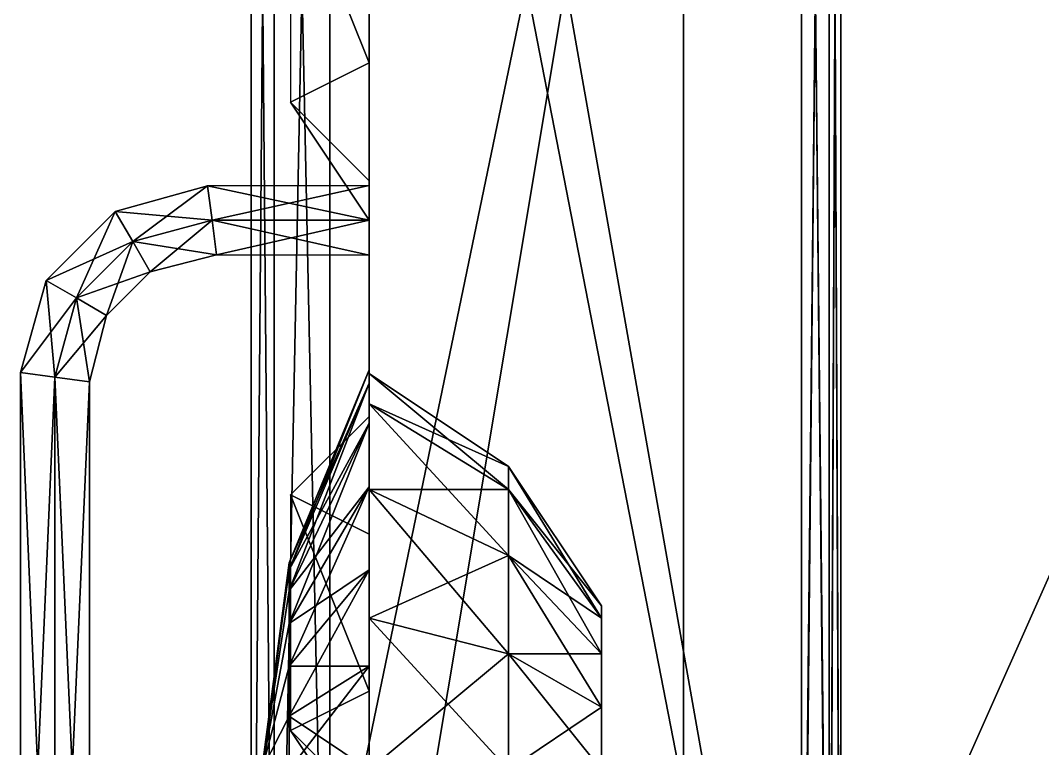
# Model space of a CAD drawing. Extents: x -226 to 261, y -163 to 113.
# Drawn here: x -226.09 to -193.58, y -49.32 to -26.15 of the extents above; entities that cross this region are included whole.
import ezdxf

# ---------------------------------------------------------------- set-up
doc = ezdxf.new("R2010")
doc.units = 0
doc.header["$MEASUREMENT"] = 0
doc.layers.get('0').update_dxf_attribs({"linetype": 'CONTINUOUS'})

msp = doc.modelspace()

# ---------------------------------------------------------------- linework, layer by layer
for points in [[(-218.75, 20.0072, -89.9973), (-218.75, -70.0072, -89.9973), (-201.25, -69.9995, -89.9995)], [(-201.25, 19.9995, -89.9995), (-218.75, 20.0072, -89.9973), (-201.25, -69.9995, -89.9995)], [(-218.75, 20.0072, -89.9973), (-218.017, 19.927, -91.7709), (-218.75, -70.0072, -89.9973)], [(-218.017, 19.927, -91.7709), (-218.017, -69.927, -91.7709), (-218.75, -70.0072, -89.9973)], [(-216.25, 20, -92.5), (-216.25, -70, -92.5), (-218.017, -69.927, -91.7709)], [(-218.017, 19.927, -91.7709), (-216.25, 20, -92.5), (-218.017, -69.927, -91.7709)], [(-201.25, 20, -92.5), (-201.25, -70, -92.5), (-216.25, -70, -92.5)], [(-216.25, 20, -92.5), (-201.25, 20, -92.5), (-216.25, -70, -92.5)], [(-215, 0, -60.1694), (-215, -70, -55), (-215, 20, -55)], [(-165, 20, -91.495), (-165, -70, -91.495), (-205, -70, -88.975)], [(-165, 20, -91.495), (-205, -70, -88.975), (-205, 20, -88.975)], [(-201.25, 20, -92.5), (-200.366, 19.9635, -92.1355), (-201.25, -70, -92.5)], [(-201.25, 19.9995, -89.9995), (-201.25, -69.9995, -89.9995), (-200.366, -69.7875, -90.377)], [(-200.366, 19.7875, -90.377), (-201.25, 19.9995, -89.9995), (-200.366, -69.7875, -90.377)], [(-200.366, 19.9635, -92.1355), (-200.366, -69.9635, -92.1355), (-201.25, -70, -92.5)], [(-200.366, 19.9635, -92.1355), (-200, 19.8755, -91.2562), (-200.366, -69.9635, -92.1355)], [(-200, 19.8755, -91.2562), (-200.366, 19.7875, -90.377), (-200, -69.8755, -91.2562)], [(-200, 19.8755, -91.2562), (-200, -69.8755, -91.2562), (-200.366, -69.9635, -92.1355)], [(-200.366, 19.7875, -90.377), (-200.366, -69.7875, -90.377), (-200, -69.8755, -91.2562)], [(-218.017, -67.427, -3.2291), (-218.017, 17.427, -3.2291), (-218.75, 17.2511, -4.9876)], [(-218.75, -67.251, -4.9876), (-218.75, 17.2511, -4.9876), (-201.25, 17.2511, -4.9876)], [(-201.25, -67.2511, -4.9876), (-218.75, -67.251, -4.9876), (-201.25, 17.2511, -4.9876)], [(-218.75, -67.251, -4.9876), (-218.017, -67.427, -3.2291), (-218.75, 17.2511, -4.9876)], [(-216.25, -67.5, -2.5), (-216.25, 17.5, -2.5), (-218.017, 17.427, -3.2291)], [(-218.017, -67.427, -3.2291), (-216.25, -67.5, -2.5), (-218.017, 17.427, -3.2291)], [(-201.25, -67.5, -2.5), (-201.25, 17.5, -2.5), (-216.25, 17.5, -2.5)], [(-216.25, -67.5, -2.5), (-201.25, -67.5, -2.5), (-216.25, 17.5, -2.5)], [(-215, -50, -84.8306), (-215, 17.5, -90), (-215, -67.5, -90)], [(-215, 17.5, -90), (-215, -50, -84.8306), (-215, -46.1049, -84.2014)], [(-215, 17.5, -90), (-215, -46.1049, -84.2014), (-215, -42.7204, -82.4497)], [(-215, 0, -84.8306), (-215, 17.5, -90), (-215, -42.7204, -82.4497)], [(-200.366, -67.4635, -2.8645), (-200.366, 17.4635, -2.8645), (-201.25, 17.5, -2.5)], [(-201.25, -67.5, -2.5), (-200.366, -67.4635, -2.8645), (-201.25, 17.5, -2.5)], [(-201.25, -67.2511, -4.9876), (-201.25, 17.2511, -4.9876), (-200.366, 17.2875, -4.6231)], [(-200.366, -67.2875, -4.6231), (-201.25, -67.2511, -4.9876), (-200.366, 17.2875, -4.6231)], [(-200, -67.3755, -3.7438), (-200, 17.3755, -3.7438), (-200.366, 17.4635, -2.8645)], [(-200.366, -67.4635, -2.8645), (-200, -67.3755, -3.7438), (-200.366, 17.4635, -2.8645)], [(-200.366, -67.2875, -4.6231), (-200.366, 17.2875, -4.6231), (-200, 17.3755, -3.7438)], [(-200, -67.3755, -3.7438), (-200.366, -67.2875, -4.6231), (-200, 17.3755, -3.7438)], [(-165, -65, -5), (-165, 15, -5), (-205, 15, -5)], [(-165, -65, -5), (-205, 15, -5), (-205, -65, -5)], [(-215, -46.1049, -60.7986), (-215, -50, -60.1694), (-215, 0, -60.1694)], [(-215, -46.1049, -60.7986), (-215, 0, -60.1694), (-215, -3.895, -60.7986)], [(-215, 0, -60.1694), (-215, -50, -60.1694), (-215, -70, -55)], [(-215, 0, -84.8306), (-215, -42.7204, -82.4497), (-215, -3.895, -84.2014)], [(-215, -46.1049, -60.7986), (-215, -3.895, -60.7986), (-215, -7.2796, -62.5503)], [(-215, -42.7204, -82.4497), (-215, -7.2796, -82.4497), (-215, -3.895, -84.2014)], [(-215, -42.7204, -62.5503), (-215, -46.1049, -60.7986), (-215, -7.2796, -62.5503)], [(-215, -42.7204, -62.5503), (-215, -7.2796, -62.5503), (-215, -9.9497, -65.2204)], [(-215, -40.0503, -79.7796), (-215, -9.9497, -79.7796), (-215, -7.2796, -82.4497)], [(-215, -42.7204, -82.4497), (-215, -40.0503, -79.7796), (-215, -7.2796, -82.4497)], [(-215, -40.0503, -65.2204), (-215, -42.7204, -62.5503), (-215, -9.9497, -65.2204)], [(-215, -38.2986, -68.6049), (-215, -40.0503, -65.2204), (-215, -9.9497, -65.2204)], [(-215, -38.2986, -68.6049), (-215, -9.9497, -65.2204), (-215, -11.7014, -68.6049)], [(-215, -38.2986, -76.3951), (-215, -11.7014, -76.3951), (-215, -9.9497, -79.7796)], [(-215, -40.0503, -79.7796), (-215, -38.2986, -76.3951), (-215, -9.9497, -79.7796)], [(-215, -37.6694, -72.5), (-215, -38.2986, -68.6049), (-215, -11.7014, -68.6049)], [(-215, -37.6694, -72.5), (-215, -11.7014, -68.6049), (-215, -12.3306, -72.5)], [(-215, -38.2986, -76.3951), (-215, -12.3306, -72.5), (-215, -11.7014, -76.3951)], [(-215, -38.2986, -76.3951), (-215, -37.6694, -72.5), (-215, -12.3306, -72.5)], [(-217.5, -21.25, -17.5), (-217.5, -28.75, -17.5), (-215, -27.5, -5)], [(-217.5, -21.25, -17.5), (-215, -27.5, -5), (-215, -22.5, -5)], [(-217.5, -21.25, -25), (-217.5, -28.75, -25), (-215, -27.5, -16.25)], [(-217.5, -21.25, -25), (-215, -27.5, -16.25), (-215, -22.5, -16.25)], [(-217.5, -21.25, -32.5), (-217.5, -28.75, -32.5), (-215, -27.5, -23.75)], [(-217.5, -21.25, -32.5), (-215, -27.5, -23.75), (-215, -22.5, -23.75)], [(-217.5, -21.25, -40), (-217.5, -28.75, -40), (-215, -27.5, -31.25)], [(-217.5, -21.25, -40), (-215, -27.5, -31.25), (-215, -22.5, -31.25)], [(-217.5, -21.25, -47.5), (-217.5, -28.75, -47.5001), (-215, -27.5, -38.75)], [(-217.5, -21.25, -47.5), (-215, -27.5, -38.75), (-215, -22.5, -38.75)], [(-217.5, -21.25, -55), (-217.5, -28.75, -55.0001), (-215, -27.5, -46.2501)], [(-217.5, -21.25, -55), (-215, -27.5, -46.2501), (-215, -22.5, -46.25)], [(-217.5, -28.75, -17.5), (-215, -32.5, -5), (-215, -27.5, -5)], [(-217.5, -28.75, -25), (-215, -32.5, -16.25), (-215, -27.5, -16.25)], [(-217.5, -28.75, -32.5), (-215, -32.5, -23.75), (-215, -27.5, -23.75)], [(-217.5, -28.75, -40), (-215, -32.5, -31.25), (-215, -27.5, -31.25)], [(-217.5, -28.75, -47.5001), (-215, -32.5, -38.75), (-215, -27.5, -38.75)], [(-217.5, -28.75, -55.0001), (-215, -32.5, -46.25), (-215, -27.5, -46.2501)], [(-217.5, -28.75, -17.5), (-215, -31.25, -17.5), (-215, -32.5, -5)], [(-217.5, -28.75, -25), (-215, -31.25, -25), (-215, -32.5, -16.25)], [(-217.5, -28.75, -32.5), (-215, -31.25, -32.5), (-215, -32.5, -23.75)], [(-217.5, -28.75, -40), (-215, -31.25, -40), (-215, -32.5, -31.25)], [(-217.5, -28.75, -47.5001), (-215, -31.25, -47.5001), (-215, -32.5, -38.75)], [(-217.5, -28.75, -55.0001), (-215, -31.25, -55.0001), (-215, -32.5, -46.25)], [(-222.519, -33.1886, -62.3715), (-223.075, -32.2298, -61.2637), (-220.145, -31.4079, -61.2637)], [(-223.075, -32.2298, -61.2637), (-219.999, -32.5062, -60.1558), (-220.145, -31.4079, -61.2637)], [(-222.519, -33.1886, -69.8715), (-223.075, -32.2298, -68.7637), (-220.145, -31.4079, -68.7637)], [(-223.075, -32.2298, -68.7637), (-219.999, -32.5062, -67.6558), (-220.145, -31.4079, -68.7637)], [(-222.519, -33.1886, -77.3715), (-223.075, -32.2298, -76.2637), (-220.145, -31.4079, -76.2637)], [(-223.075, -32.2298, -76.2637), (-219.999, -32.5062, -75.1558), (-220.145, -31.4079, -76.2637)], [(-222.519, -33.1886, -84.8715), (-223.075, -32.2298, -83.7637), (-220.145, -31.4079, -83.7637)], [(-223.075, -32.2298, -83.7637), (-219.999, -32.5062, -82.6558), (-220.145, -31.4079, -83.7637)], [(-222.519, -33.1886, -62.3715), (-220.145, -31.4079, -61.2637), (-219.999, -32.5062, -62.3715)], [(-222.519, -33.1886, -69.8715), (-220.145, -31.4079, -68.7637), (-219.999, -32.5062, -69.8715)], [(-222.519, -33.1886, -77.3715), (-220.145, -31.4079, -76.2637), (-219.999, -32.5062, -77.3715)], [(-222.519, -33.1886, -84.8715), (-220.145, -31.4079, -83.7637), (-219.999, -32.5062, -84.8715)], [(-219.999, -32.5062, -62.3715), (-220.145, -31.4079, -61.2637), (-215, -31.3983, -61.2637)], [(-220.145, -31.4079, -61.2637), (-215, -32.5062, -60.1558), (-215, -31.3983, -61.2637)], [(-219.999, -32.5062, -69.8715), (-220.145, -31.4079, -68.7637), (-215, -31.3983, -68.7637)], [(-220.145, -31.4079, -68.7637), (-215, -32.5062, -67.6558), (-215, -31.3983, -68.7637)], [(-219.999, -32.5062, -77.3715), (-220.145, -31.4079, -76.2637), (-215, -31.3983, -76.2637)], [(-220.145, -31.4079, -76.2637), (-215, -32.5062, -75.1558), (-215, -31.3983, -76.2637)], [(-219.999, -32.5062, -84.8715), (-220.145, -31.4079, -83.7637), (-215, -31.3983, -83.7637)], [(-220.145, -31.4079, -83.7637), (-215, -32.5062, -82.6558), (-215, -31.3983, -83.7637)], [(-220.145, -31.4079, -61.2637), (-219.999, -32.5062, -60.1558), (-215, -32.5062, -60.1558)], [(-220.145, -31.4079, -68.7637), (-219.999, -32.5062, -67.6558), (-215, -32.5062, -67.6558)], [(-220.145, -31.4079, -76.2637), (-219.999, -32.5062, -75.1558), (-215, -32.5062, -75.1558)], [(-220.145, -31.4079, -83.7637), (-219.999, -32.5062, -82.6558), (-215, -32.5062, -82.6558)], [(-219.999, -32.5062, -62.3715), (-215, -31.3983, -61.2637), (-215, -32.5062, -62.3715)], [(-219.999, -32.5062, -69.8715), (-215, -31.3983, -68.7637), (-215, -32.5062, -69.8715)], [(-219.999, -32.5062, -77.3715), (-215, -31.3983, -76.2637), (-215, -32.5062, -77.3715)], [(-219.999, -32.5062, -84.8715), (-215, -31.3983, -83.7637), (-215, -32.5062, -84.8715)], [(-215, -31.25, -17.5), (-215, -38.75, -17.5), (-215, -37.5, -5)], [(-215, -31.25, -17.5), (-215, -37.5, -5), (-215, -32.5, -5)], [(-215, -31.25, -25), (-215, -38.75, -25), (-215, -37.5, -16.25)], [(-215, -31.25, -25), (-215, -37.5, -16.25), (-215, -32.5, -16.25)], [(-215, -31.25, -32.5), (-215, -38.75, -32.5), (-215, -37.5, -23.75)], [(-215, -31.25, -32.5), (-215, -37.5, -23.75), (-215, -32.5, -23.75)], [(-215, -31.25, -40), (-215, -38.75, -40), (-215, -37.5, -31.25)], [(-215, -31.25, -40), (-215, -37.5, -31.25), (-215, -32.5, -31.25)], [(-215, -31.25, -47.5001), (-215, -38.75, -47.5), (-215, -37.5, -38.75)], [(-215, -31.25, -47.5001), (-215, -37.5, -38.75), (-215, -32.5, -38.75)], [(-215, -31.25, -55.0001), (-215, -38.75, -55), (-215, -37.5, -46.25)], [(-215, -31.25, -55.0001), (-215, -37.5, -46.25), (-215, -32.5, -46.25)], [(-224.311, -34.9806, -62.3715), (-225.27, -34.4254, -61.2637), (-223.075, -32.2298, -61.2637)], [(-225.27, -34.4254, -61.2637), (-222.519, -33.1886, -60.1558), (-223.075, -32.2298, -61.2637)], [(-224.311, -34.9806, -69.8715), (-225.27, -34.4254, -68.7637), (-223.075, -32.2298, -68.7637)], [(-225.27, -34.4254, -68.7637), (-222.519, -33.1886, -67.6558), (-223.075, -32.2298, -68.7637)], [(-224.311, -34.9806, -77.3715), (-225.27, -34.4254, -76.2637), (-223.075, -32.2298, -76.2637)], [(-225.27, -34.4254, -76.2637), (-222.519, -33.1886, -75.1558), (-223.075, -32.2298, -76.2637)], [(-224.311, -34.9806, -84.8715), (-225.27, -34.4254, -83.7637), (-223.075, -32.2298, -83.7637)], [(-225.27, -34.4254, -83.7637), (-222.519, -33.1886, -82.6558), (-223.075, -32.2298, -83.7637)], [(-224.311, -34.9806, -62.3715), (-223.075, -32.2298, -61.2637), (-222.519, -33.1886, -62.3715)], [(-224.311, -34.9806, -69.8715), (-223.075, -32.2298, -68.7637), (-222.519, -33.1886, -69.8715)], [(-224.311, -34.9806, -77.3715), (-223.075, -32.2298, -76.2637), (-222.519, -33.1886, -77.3715)], [(-224.311, -34.9806, -84.8715), (-223.075, -32.2298, -83.7637), (-222.519, -33.1886, -84.8715)], [(-223.075, -32.2298, -61.2637), (-222.519, -33.1886, -60.1558), (-219.999, -32.5062, -60.1558)], [(-223.075, -32.2298, -68.7637), (-222.519, -33.1886, -67.6558), (-219.999, -32.5062, -67.6558)], [(-223.075, -32.2298, -76.2637), (-222.519, -33.1886, -75.1558), (-219.999, -32.5062, -75.1558)], [(-223.075, -32.2298, -83.7637), (-222.519, -33.1886, -82.6558), (-219.999, -32.5062, -82.6558)], [(-222.519, -33.1886, -60.1558), (-219.853, -33.6044, -61.2637), (-219.999, -32.5062, -60.1558)], [(-221.964, -34.1473, -61.2637), (-222.519, -33.1886, -62.3715), (-219.999, -32.5062, -62.3715)], [(-222.519, -33.1886, -67.6558), (-219.853, -33.6044, -68.7637), (-219.999, -32.5062, -67.6558)], [(-221.964, -34.1473, -68.7637), (-222.519, -33.1886, -69.8715), (-219.999, -32.5062, -69.8715)], [(-222.519, -33.1886, -75.1558), (-219.853, -33.6044, -76.2637), (-219.999, -32.5062, -75.1558)], [(-221.964, -34.1473, -76.2637), (-222.519, -33.1886, -77.3715), (-219.999, -32.5062, -77.3715)], [(-222.519, -33.1886, -82.6558), (-219.853, -33.6044, -83.7637), (-219.999, -32.5062, -82.6558)], [(-221.964, -34.1473, -83.7637), (-222.519, -33.1886, -84.8715), (-219.999, -32.5062, -84.8715)], [(-221.964, -34.1473, -61.2637), (-219.999, -32.5062, -62.3715), (-219.853, -33.6044, -61.2637)], [(-221.964, -34.1473, -68.7637), (-219.999, -32.5062, -69.8715), (-219.853, -33.6044, -68.7637)], [(-221.964, -34.1473, -76.2637), (-219.999, -32.5062, -77.3715), (-219.853, -33.6044, -76.2637)], [(-221.964, -34.1473, -83.7637), (-219.999, -32.5062, -84.8715), (-219.853, -33.6044, -83.7637)], [(-219.999, -32.5062, -60.1558), (-219.853, -33.6044, -61.2637), (-215, -33.6141, -61.2637)], [(-219.999, -32.5062, -60.1558), (-215, -33.6141, -61.2637), (-215, -32.5062, -60.1558)], [(-219.853, -33.6044, -61.2637), (-219.999, -32.5062, -62.3715), (-215, -32.5062, -62.3715)], [(-219.999, -32.5062, -67.6558), (-219.853, -33.6044, -68.7637), (-215, -33.6141, -68.7637)], [(-219.999, -32.5062, -67.6558), (-215, -33.6141, -68.7637), (-215, -32.5062, -67.6558)], [(-219.853, -33.6044, -68.7637), (-219.999, -32.5062, -69.8715), (-215, -32.5062, -69.8715)], [(-219.999, -32.5062, -75.1558), (-219.853, -33.6044, -76.2637), (-215, -33.6141, -76.2637)], [(-219.999, -32.5062, -75.1558), (-215, -33.6141, -76.2637), (-215, -32.5062, -75.1558)], [(-219.853, -33.6044, -76.2637), (-219.999, -32.5062, -77.3715), (-215, -32.5062, -77.3715)], [(-219.999, -32.5062, -82.6558), (-219.853, -33.6044, -83.7637), (-215, -33.6141, -83.7637)], [(-219.999, -32.5062, -82.6558), (-215, -33.6141, -83.7637), (-215, -32.5062, -82.6558)], [(-219.853, -33.6044, -83.7637), (-219.999, -32.5062, -84.8715), (-215, -32.5062, -84.8715)], [(-219.853, -33.6044, -61.2637), (-215, -32.5062, -62.3715), (-215, -33.6141, -61.2637)], [(-219.853, -33.6044, -68.7637), (-215, -32.5062, -69.8715), (-215, -33.6141, -68.7637)], [(-219.853, -33.6044, -76.2637), (-215, -32.5062, -77.3715), (-215, -33.6141, -76.2637)], [(-219.853, -33.6044, -83.7637), (-215, -32.5062, -84.8715), (-215, -33.6141, -83.7637)], [(-225.27, -34.4254, -61.2637), (-224.311, -34.9806, -60.1558), (-222.519, -33.1886, -60.1558)], [(-225.27, -34.4254, -68.7637), (-224.311, -34.9806, -67.6558), (-222.519, -33.1886, -67.6558)], [(-225.27, -34.4254, -76.2637), (-224.311, -34.9806, -75.1558), (-222.519, -33.1886, -75.1558)], [(-225.27, -34.4254, -83.7637), (-224.311, -34.9806, -82.6558), (-222.519, -33.1886, -82.6558)], [(-224.311, -34.9806, -60.1558), (-221.964, -34.1473, -61.2637), (-222.519, -33.1886, -60.1558)], [(-223.353, -35.5358, -61.2637), (-224.311, -34.9806, -62.3715), (-222.519, -33.1886, -62.3715)], [(-224.311, -34.9806, -67.6558), (-221.964, -34.1473, -68.7637), (-222.519, -33.1886, -67.6558)], [(-223.353, -35.5358, -68.7637), (-224.311, -34.9806, -69.8715), (-222.519, -33.1886, -69.8715)], [(-224.311, -34.9806, -75.1558), (-221.964, -34.1473, -76.2637), (-222.519, -33.1886, -75.1558)], [(-223.353, -35.5358, -76.2637), (-224.311, -34.9806, -77.3715), (-222.519, -33.1886, -77.3715)], [(-224.311, -34.9806, -82.6558), (-221.964, -34.1473, -83.7637), (-222.519, -33.1886, -82.6558)], [(-223.353, -35.5358, -83.7637), (-224.311, -34.9806, -84.8715), (-222.519, -33.1886, -84.8715)], [(-223.353, -35.5358, -61.2637), (-222.519, -33.1886, -62.3715), (-221.964, -34.1473, -61.2637)], [(-223.353, -35.5358, -68.7637), (-222.519, -33.1886, -69.8715), (-221.964, -34.1473, -68.7637)], [(-223.353, -35.5358, -76.2637), (-222.519, -33.1886, -77.3715), (-221.964, -34.1473, -76.2637)], [(-223.353, -35.5358, -83.7637), (-222.519, -33.1886, -84.8715), (-221.964, -34.1473, -83.7637)], [(-222.519, -33.1886, -60.1558), (-221.964, -34.1473, -61.2637), (-219.853, -33.6044, -61.2637)], [(-222.519, -33.1886, -67.6558), (-221.964, -34.1473, -68.7637), (-219.853, -33.6044, -68.7637)], [(-222.519, -33.1886, -75.1558), (-221.964, -34.1473, -76.2637), (-219.853, -33.6044, -76.2637)], [(-222.519, -33.1886, -82.6558), (-221.964, -34.1473, -83.7637), (-219.853, -33.6044, -83.7637)], [(-224.994, -37.5008, -62.3715), (-226.092, -37.3547, -61.2637), (-225.27, -34.4254, -61.2637)], [(-226.092, -37.3547, -61.2637), (-224.311, -34.9806, -60.1558), (-225.27, -34.4254, -61.2637)], [(-224.994, -37.5008, -69.8715), (-226.092, -37.3547, -68.7637), (-225.27, -34.4254, -68.7637)], [(-226.092, -37.3547, -68.7637), (-224.311, -34.9806, -67.6558), (-225.27, -34.4254, -68.7637)], [(-224.994, -37.5008, -77.3715), (-226.092, -37.3547, -76.2637), (-225.27, -34.4254, -76.2637)], [(-226.092, -37.3547, -76.2637), (-224.311, -34.9806, -75.1558), (-225.27, -34.4254, -76.2637)], [(-224.994, -37.5008, -84.8715), (-226.092, -37.3547, -83.7637), (-225.27, -34.4254, -83.7637)], [(-226.092, -37.3547, -83.7637), (-224.311, -34.9806, -82.6558), (-225.27, -34.4254, -83.7637)], [(-224.994, -37.5008, -62.3715), (-225.27, -34.4254, -61.2637), (-224.311, -34.9806, -62.3715)], [(-224.994, -37.5008, -69.8715), (-225.27, -34.4254, -68.7637), (-224.311, -34.9806, -69.8715)], [(-224.994, -37.5008, -77.3715), (-225.27, -34.4254, -76.2637), (-224.311, -34.9806, -77.3715)], [(-224.994, -37.5008, -84.8715), (-225.27, -34.4254, -83.7637), (-224.311, -34.9806, -84.8715)], [(-224.311, -34.9806, -60.1558), (-223.353, -35.5358, -61.2637), (-221.964, -34.1473, -61.2637)], [(-224.311, -34.9806, -67.6558), (-223.353, -35.5358, -68.7637), (-221.964, -34.1473, -68.7637)], [(-224.311, -34.9806, -75.1558), (-223.353, -35.5358, -76.2637), (-221.964, -34.1473, -76.2637)], [(-224.311, -34.9806, -82.6558), (-223.353, -35.5358, -83.7637), (-221.964, -34.1473, -83.7637)], [(-226.092, -37.3547, -61.2637), (-224.994, -37.5008, -60.1558), (-224.311, -34.9806, -60.1558)], [(-226.092, -37.3547, -68.7637), (-224.994, -37.5008, -67.6558), (-224.311, -34.9806, -67.6558)], [(-226.092, -37.3547, -76.2637), (-224.994, -37.5008, -75.1558), (-224.311, -34.9806, -75.1558)], [(-226.092, -37.3547, -83.7637), (-224.994, -37.5008, -82.6558), (-224.311, -34.9806, -82.6558)], [(-224.994, -37.5008, -60.1558), (-223.353, -35.5358, -61.2637), (-224.311, -34.9806, -60.1558)], [(-223.896, -37.6469, -61.2637), (-224.994, -37.5008, -62.3715), (-224.311, -34.9806, -62.3715)], [(-224.994, -37.5008, -67.6558), (-223.353, -35.5358, -68.7637), (-224.311, -34.9806, -67.6558)], [(-223.896, -37.6469, -68.7637), (-224.994, -37.5008, -69.8715), (-224.311, -34.9806, -69.8715)], [(-224.994, -37.5008, -75.1558), (-223.353, -35.5358, -76.2637), (-224.311, -34.9806, -75.1558)], [(-223.896, -37.6469, -76.2637), (-224.994, -37.5008, -77.3715), (-224.311, -34.9806, -77.3715)], [(-224.994, -37.5008, -82.6558), (-223.353, -35.5358, -83.7637), (-224.311, -34.9806, -82.6558)], [(-223.896, -37.6469, -83.7637), (-224.994, -37.5008, -84.8715), (-224.311, -34.9806, -84.8715)], [(-223.896, -37.6469, -61.2637), (-224.311, -34.9806, -62.3715), (-223.353, -35.5358, -61.2637)], [(-223.896, -37.6469, -68.7637), (-224.311, -34.9806, -69.8715), (-223.353, -35.5358, -68.7637)], [(-223.896, -37.6469, -76.2637), (-224.311, -34.9806, -77.3715), (-223.353, -35.5358, -76.2637)], [(-223.896, -37.6469, -83.7637), (-224.311, -34.9806, -84.8715), (-223.353, -35.5358, -83.7637)], [(-224.994, -37.5008, -60.1558), (-223.896, -37.6469, -61.2637), (-223.353, -35.5358, -61.2637)], [(-224.994, -37.5008, -67.6558), (-223.896, -37.6469, -68.7637), (-223.353, -35.5358, -68.7637)], [(-224.994, -37.5008, -75.1558), (-223.896, -37.6469, -76.2637), (-223.353, -35.5358, -76.2637)], [(-224.994, -37.5008, -82.6558), (-223.896, -37.6469, -83.7637), (-223.353, -35.5358, -83.7637)], [(-224.994, -62.4992, -62.3715), (-226.092, -62.6453, -61.2637), (-226.092, -37.3547, -61.2637)], [(-224.994, -62.4992, -62.3715), (-226.092, -37.3547, -61.2637), (-224.994, -37.5008, -62.3715)], [(-226.092, -62.6453, -61.2637), (-224.994, -37.5008, -60.1558), (-226.092, -37.3547, -61.2637)], [(-224.994, -62.4992, -69.8715), (-226.092, -62.6453, -68.7637), (-226.092, -37.3547, -68.7637)], [(-224.994, -62.4992, -69.8715), (-226.092, -37.3547, -68.7637), (-224.994, -37.5008, -69.8715)], [(-226.092, -62.6453, -68.7637), (-224.994, -37.5008, -67.6558), (-226.092, -37.3547, -68.7637)], [(-224.994, -62.4992, -77.3715), (-226.092, -62.6453, -76.2637), (-226.092, -37.3547, -76.2637)], [(-224.994, -62.4992, -77.3715), (-226.092, -37.3547, -76.2637), (-224.994, -37.5008, -77.3715)], [(-226.092, -62.6453, -76.2637), (-224.994, -37.5008, -75.1558), (-226.092, -37.3547, -76.2637)], [(-224.994, -62.4992, -84.8715), (-226.092, -62.6453, -83.7637), (-226.092, -37.3547, -83.7637)], [(-224.994, -62.4992, -84.8715), (-226.092, -37.3547, -83.7637), (-224.994, -37.5008, -84.8715)], [(-226.092, -62.6453, -83.7637), (-224.994, -37.5008, -82.6558), (-226.092, -37.3547, -83.7637)], [(-217.545, -43.632, -70.7937), (-215, -37.698, -69.2037), (-215, -37.2641, -72.5)], [(-217.545, -43.632, -70.7937), (-215, -37.2641, -72.5), (-217.545, -43.4074, -72.5)], [(-217.545, -43.4074, -72.5), (-215, -37.2641, -72.5), (-215, -37.698, -75.7963)], [(-226.092, -62.6453, -61.2637), (-224.994, -62.4992, -60.1558), (-224.994, -37.5008, -60.1558)], [(-226.092, -62.6453, -68.7637), (-224.994, -62.4992, -67.6558), (-224.994, -37.5008, -67.6558)], [(-226.092, -62.6453, -76.2637), (-224.994, -62.4992, -75.1558), (-224.994, -37.5008, -75.1558)], [(-226.092, -62.6453, -83.7637), (-224.994, -62.4992, -82.6558), (-224.994, -37.5008, -82.6558)], [(-224.994, -62.4992, -60.1558), (-223.896, -37.6469, -61.2637), (-224.994, -37.5008, -60.1558)], [(-223.896, -62.3531, -61.2637), (-224.994, -62.4992, -62.3715), (-224.994, -37.5008, -62.3715)], [(-223.896, -62.3531, -61.2637), (-224.994, -37.5008, -62.3715), (-223.896, -37.6469, -61.2637)], [(-224.994, -62.4992, -67.6558), (-223.896, -37.6469, -68.7637), (-224.994, -37.5008, -67.6558)], [(-223.896, -62.3531, -68.7637), (-224.994, -62.4992, -69.8715), (-224.994, -37.5008, -69.8715)], [(-223.896, -62.3531, -68.7637), (-224.994, -37.5008, -69.8715), (-223.896, -37.6469, -68.7637)], [(-224.994, -62.4992, -75.1558), (-223.896, -37.6469, -76.2637), (-224.994, -37.5008, -75.1558)], [(-223.896, -62.3531, -76.2637), (-224.994, -62.4992, -77.3715), (-224.994, -37.5008, -77.3715)], [(-223.896, -62.3531, -76.2637), (-224.994, -37.5008, -77.3715), (-223.896, -37.6469, -76.2637)], [(-224.994, -62.4992, -82.6558), (-223.896, -37.6469, -83.7637), (-224.994, -37.5008, -82.6558)], [(-223.896, -62.3531, -83.7637), (-224.994, -62.4992, -84.8715), (-224.994, -37.5008, -84.8715)], [(-223.896, -62.3531, -83.7637), (-224.994, -37.5008, -84.8715), (-223.896, -37.6469, -83.7637)], [(-224.994, -62.4992, -60.1558), (-223.896, -62.3531, -61.2637), (-223.896, -37.6469, -61.2637)], [(-224.994, -62.4992, -67.6558), (-223.896, -62.3531, -68.7637), (-223.896, -37.6469, -68.7637)], [(-224.994, -62.4992, -75.1558), (-223.896, -62.3531, -76.2637), (-223.896, -37.6469, -76.2637)], [(-224.994, -62.4992, -82.6558), (-223.896, -62.3531, -83.7637), (-223.896, -37.6469, -83.7637)], [(-217.545, -44.2906, -69.2037), (-215, -38.9704, -66.132), (-215, -37.698, -69.2037)], [(-217.545, -44.2906, -69.2037), (-215, -37.698, -69.2037), (-217.545, -43.632, -70.7937)], [(-217.545, -43.4074, -72.5), (-215, -37.698, -75.7963), (-217.545, -43.632, -74.2063)], [(-217.545, -43.632, -74.2063), (-215, -37.698, -75.7963), (-215, -38.9704, -78.868)], [(-215, -38.349, -67.674), (-215, -37.3891, -72.5), (-210.572, -40.348, -72.5)], [(-215, -37.3891, -72.5), (-215, -38.349, -77.326), (-210.572, -41.0827, -76.1937)], [(-210.572, -40.348, -72.5), (-215, -37.3891, -72.5), (-210.572, -41.0827, -76.1937)], [(-215, -38.75, -17.5), (-215, -42.5, -5), (-215, -37.5, -5)], [(-215, -38.75, -25), (-215, -42.5, -16.25), (-215, -37.5, -16.25)], [(-215, -38.75, -32.5), (-215, -42.5, -23.75), (-215, -37.5, -23.75)], [(-215, -38.75, -40), (-215, -42.5, -31.25), (-215, -37.5, -31.25)], [(-215, -38.75, -47.5), (-215, -42.5, -38.75), (-215, -37.5, -38.75)], [(-215, -38.75, -55), (-215, -42.5, -46.25), (-215, -37.5, -46.25)], [(-210.572, -41.0828, -68.8063), (-215, -38.349, -67.674), (-210.572, -40.348, -72.5)], [(-215, -41.0827, -63.5827), (-215, -38.349, -67.674), (-210.572, -41.0828, -68.8063)], [(-215, -38.349, -77.326), (-215, -41.0827, -81.4173), (-210.572, -43.175, -79.325)], [(-210.572, -41.0827, -76.1937), (-215, -38.349, -77.326), (-210.572, -43.175, -79.325)], [(-217.545, -45.3383, -67.8383), (-215, -40.9943, -63.4943), (-215, -38.9704, -66.132)], [(-217.545, -45.3383, -67.8383), (-215, -38.9704, -66.132), (-217.545, -44.2906, -69.2037)], [(-217.545, -43.632, -74.2063), (-215, -38.9704, -78.868), (-217.545, -44.2906, -75.7963)], [(-217.545, -44.2906, -75.7963), (-215, -38.9704, -78.868), (-215, -40.9943, -81.5057)], [(-215, -38.75, -17.5), (-217.5, -41.25, -17.5), (-215, -42.5, -5)], [(-215, -38.75, -25), (-217.5, -41.25, -25), (-215, -42.5, -16.25)], [(-215, -38.75, -32.5), (-217.5, -41.25, -32.5), (-215, -42.5, -23.75)], [(-215, -38.75, -40), (-217.5, -41.25, -40), (-215, -42.5, -31.25)], [(-215, -38.75, -47.5), (-217.5, -41.25, -47.5), (-215, -42.5, -38.75)], [(-215, -38.75, -55), (-217.5, -41.25, -55), (-215, -42.5, -46.25)], [(-210.572, -41.0828, -68.8063), (-210.572, -40.348, -72.5), (-207.613, -44.7764, -72.5)], [(-210.572, -40.348, -72.5), (-210.572, -41.0827, -76.1937), (-207.613, -45.174, -74.499)], [(-207.613, -44.7764, -72.5), (-210.572, -40.348, -72.5), (-207.613, -45.174, -74.499)], [(-217.545, -46.7037, -66.7906), (-215, -43.632, -61.4703), (-215, -40.9943, -63.4943)], [(-217.545, -46.7037, -66.7906), (-215, -40.9943, -63.4943), (-217.545, -45.3383, -67.8383)], [(-217.545, -44.2906, -75.7963), (-215, -40.9943, -81.5057), (-217.545, -45.3383, -77.1617)], [(-217.545, -45.3383, -77.1617), (-215, -40.9943, -81.5057), (-215, -43.632, -83.5296)], [(-217.5, -41.25, -17.5), (-217.5, -48.75, -17.5), (-215, -47.5, -5)], [(-217.5, -41.25, -17.5), (-215, -47.5, -5), (-215, -42.5, -5)], [(-217.5, -41.25, -25), (-217.5, -48.75, -25), (-215, -47.5, -16.25)], [(-217.5, -41.25, -25), (-215, -47.5, -16.25), (-215, -42.5, -16.25)], [(-217.5, -41.25, -32.5), (-217.5, -48.75, -32.5), (-215, -47.5, -23.75)], [(-217.5, -41.25, -32.5), (-215, -47.5, -23.75), (-215, -42.5, -23.75)], [(-217.5, -41.25, -40), (-217.5, -48.75, -40), (-215, -47.5, -31.25)], [(-217.5, -41.25, -40), (-215, -47.5, -31.25), (-215, -42.5, -31.25)], [(-217.5, -41.25, -47.5), (-217.5, -48.75, -47.5), (-215, -47.5, -38.75)], [(-217.5, -41.25, -47.5), (-215, -47.5, -38.75), (-215, -42.5, -38.75)], [(-217.5, -41.25, -55), (-217.5, -48.75, -55), (-215, -47.5, -46.25)], [(-217.5, -41.25, -55), (-215, -47.5, -46.25), (-215, -42.5, -46.25)], [(-210.572, -43.175, -65.675), (-215, -41.0827, -63.5827), (-210.572, -41.0828, -68.8063)], [(-215, -45.174, -60.849), (-215, -41.0827, -63.5827), (-210.572, -43.175, -65.675)], [(-215, -41.0827, -81.4173), (-215, -45.174, -84.151), (-210.572, -46.3063, -81.4173)], [(-210.572, -43.175, -79.325), (-215, -41.0827, -81.4173), (-210.572, -46.3063, -81.4173)], [(-210.572, -41.0827, -76.1937), (-210.572, -43.175, -79.325), (-207.613, -46.3063, -76.1937)], [(-207.613, -45.174, -74.499), (-210.572, -41.0827, -76.1937), (-207.613, -46.3063, -76.1937)], [(-207.613, -45.174, -70.501), (-210.572, -41.0828, -68.8063), (-207.613, -44.7764, -72.5)], [(-210.572, -43.175, -65.675), (-210.572, -41.0828, -68.8063), (-207.613, -45.174, -70.501)], [(-210.572, -46.3063, -63.5827), (-215, -45.174, -60.849), (-210.572, -43.175, -65.675)], [(-207.613, -46.3063, -68.8063), (-210.572, -43.175, -65.675), (-207.613, -45.174, -70.501)], [(-210.572, -46.3063, -63.5827), (-210.572, -43.175, -65.675), (-207.613, -46.3063, -68.8063)], [(-210.572, -43.175, -79.325), (-210.572, -46.3063, -81.4173), (-207.613, -48.001, -77.326)], [(-207.613, -46.3063, -76.1937), (-210.572, -43.175, -79.325), (-207.613, -48.001, -77.326)], [(-218.413, -50, -72.5), (-217.545, -43.632, -70.7937), (-217.545, -43.4074, -72.5)], [(-218.413, -50, -72.5), (-217.545, -43.4074, -72.5), (-217.545, -43.632, -74.2063)], [(-218.413, -50, -72.5), (-217.545, -44.2906, -69.2037), (-217.545, -43.632, -70.7937)], [(-218.413, -50, -72.5), (-217.545, -43.632, -74.2063), (-217.545, -44.2906, -75.7963)], [(-217.545, -48.2937, -66.132), (-215, -46.7037, -60.198), (-215, -43.632, -61.4703)], [(-217.545, -48.2937, -66.132), (-215, -43.632, -61.4703), (-217.545, -46.7037, -66.7906)], [(-217.545, -45.3383, -77.1617), (-215, -43.632, -83.5296), (-217.545, -46.7037, -78.2094)], [(-217.545, -46.7037, -78.2094), (-215, -43.632, -83.5296), (-215, -46.7037, -84.802)], [(-218.413, -50, -72.5), (-217.545, -45.3383, -67.8383), (-217.545, -44.2906, -69.2037)], [(-218.413, -50, -72.5), (-217.545, -44.2906, -75.7963), (-217.545, -45.3383, -77.1617)], [(-215, -50, -59.889), (-215, -45.174, -60.849), (-210.572, -46.3063, -63.5827)], [(-215, -45.174, -84.151), (-215, -50, -85.111), (-210.572, -50, -82.152)], [(-210.572, -46.3063, -81.4173), (-215, -45.174, -84.151), (-210.572, -50, -82.152)], [(-218.413, -50, -72.5), (-217.545, -46.7037, -66.7906), (-217.545, -45.3383, -67.8383)], [(-218.413, -50, -72.5), (-217.545, -45.3383, -77.1617), (-217.545, -46.7037, -78.2094)], [(-210.572, -50, -62.848), (-215, -50, -59.889), (-210.572, -46.3063, -63.5827)], [(-207.613, -48.001, -67.674), (-210.572, -46.3063, -63.5827), (-207.613, -46.3063, -68.8063)], [(-210.572, -50, -62.848), (-210.572, -46.3063, -63.5827), (-207.613, -48.001, -67.674)], [(-210.572, -46.3063, -81.4173), (-210.572, -50, -82.152), (-207.613, -50, -77.7236)], [(-207.613, -48.001, -77.326), (-210.572, -46.3063, -81.4173), (-207.613, -50, -77.7236)], [(-218.413, -50, -72.5), (-217.545, -48.2937, -66.132), (-217.545, -46.7037, -66.7906)], [(-218.413, -50, -72.5), (-217.545, -46.7037, -78.2094), (-217.545, -48.2937, -78.868)], [(-217.545, -50, -65.9074), (-215, -50, -59.7641), (-215, -46.7037, -60.198)], [(-217.545, -50, -65.9074), (-215, -46.7037, -60.198), (-217.545, -48.2937, -66.132)], [(-217.545, -46.7037, -78.2094), (-215, -46.7037, -84.802), (-217.545, -48.2937, -78.868)], [(-217.545, -48.2937, -78.868), (-215, -46.7037, -84.802), (-215, -50, -85.2359)], [(-217.5, -48.75, -17.5), (-215, -52.5, -5), (-215, -47.5, -5)], [(-217.5, -48.75, -25), (-215, -52.5, -16.25), (-215, -47.5, -16.25)], [(-217.5, -48.75, -32.5), (-215, -52.5, -23.75), (-215, -47.5, -23.75)], [(-217.5, -48.75, -40), (-215, -52.5, -31.25), (-215, -47.5, -31.25)], [(-217.5, -48.75, -47.5), (-215, -52.5, -38.75), (-215, -47.5, -38.75)], [(-217.5, -48.75, -55), (-215, -52.5, -46.25), (-215, -47.5, -46.25)], [(-207.613, -50, -67.2764), (-210.572, -50, -62.848), (-207.613, -48.001, -67.674)], [(-218.413, -50, -72.5), (-217.545, -50, -65.9074), (-217.545, -48.2937, -66.132)], [(-218.413, -50, -72.5), (-217.545, -48.2937, -78.868), (-217.545, -50, -79.0926)], [(-217.545, -48.2937, -78.868), (-215, -50, -85.2359), (-217.545, -50, -79.0926)], [(-217.5, -48.75, -17.5), (-215, -51.25, -17.5), (-215, -52.5, -5)], [(-217.5, -48.75, -25), (-215, -51.25, -25), (-215, -52.5, -16.25)], [(-217.5, -48.75, -32.5), (-215, -51.25, -32.5), (-215, -52.5, -23.75)], [(-217.5, -48.75, -40), (-215, -51.25, -40), (-215, -52.5, -31.25)], [(-217.5, -48.75, -47.5), (-215, -51.25, -47.5), (-215, -52.5, -38.75)], [(-217.5, -48.75, -55), (-215, -51.25, -55), (-215, -52.5, -46.25)]]:
    msp.add_3dface(points)

doc.saveas('drawing.dxf')
